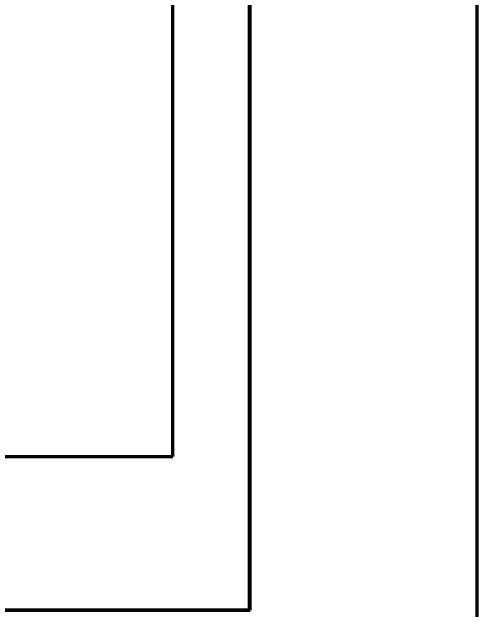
# Model space of a CAD drawing. Header units: inches. Extents: x -2405 to 7588, y 441 to 5654.
# Drawn here: x 2687.1 to 3035.8, y 2649.1 to 3097.4 of the extents above; entities that cross this region are included whole.
import ezdxf

# ---------------------------------------------------------------- set-up
doc = ezdxf.new("R2010")
doc.units = ezdxf.units.IN

msp = doc.modelspace()

# ---------------------------------------------------------------- linework, layer by layer
at = {"linetype": 'Continuous', "lineweight": 70}
for p, q in [((2865.28, 2649.23), (2865.28, 4098.63)), ((2865.78, 2649.15), (2865.78, 4099.13)), ((3035.78, 2451.13), (3035.78, 4099.13)), ((2807.78, 2764.23), (2807.78, 3983.63)), ((2373.78, 2764.23), (2807.78, 2764.23)), ((2865.28, 2649.23), (2864.28, 2650.23)), ((2315.78, 2649.13), (2865.78, 2649.13)), ((2316.28, 2649.23), (2865.28, 2649.23)), ((2864.78, 2649.23), (2864.78, 2649.13))]:
    msp.add_line(p, q, dxfattribs=at)

doc.saveas('drawing.dxf')
